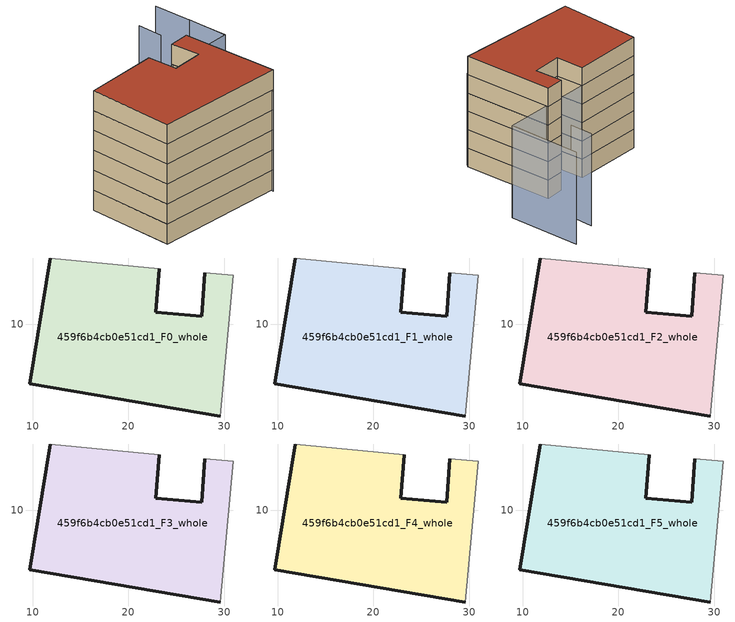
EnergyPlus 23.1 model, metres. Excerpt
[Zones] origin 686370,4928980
459f6b4cb0e51cd1_F0_whole
 floor ground (EU_floor_Construction): 30.99,15.14 29.59,0.42 9.65,3.79 11.83,16.95 23.23,15.82 22.85,11.28 27.68,10.88 27.97,15.39 z0
 wall outside (EU_wall_Construction): 11.83,16.95 9.65,3.79 29.59,0.42 / 27.97,15.39 27.68,10.88 22.85,11.28 23.23,15.82 z0:3
 wall adiabatic (EU_wall_Construction): 29.59,0.42 30.99,15.14 27.97,15.39 / 23.23,15.82 11.83,16.95 z0:3
459f6b4cb0e51cd1_F1_whole
 floor to 459f6b4cb0e51cd1_F0_whole (EU_floor_Construction): 30.99,15.14 29.59,0.42 9.65,3.79 11.83,16.95 23.23,15.82 22.85,11.28 27.68,10.88 27.97,15.39 z3
 wall outside (EU_wall_Construction): 11.83,16.95 9.65,3.79 29.59,0.42 / 27.97,15.39 27.68,10.88 22.85,11.28 23.23,15.82 z3:6
 wall adiabatic (EU_wall_Construction): 29.59,0.42 30.99,15.14 27.97,15.39 / 23.23,15.82 11.83,16.95 z3:6
459f6b4cb0e51cd1_F2_whole
 floor to 459f6b4cb0e51cd1_F1_whole (EU_floor_Construction): 30.99,15.14 29.59,0.42 9.65,3.79 11.83,16.95 23.23,15.82 22.85,11.28 27.68,10.88 27.97,15.39 z6
 wall outside (EU_wall_Construction): 11.83,16.95 9.65,3.79 29.59,0.42 / 27.97,15.39 27.68,10.88 22.85,11.28 23.23,15.82 z6:9
 wall adiabatic (EU_wall_Construction): 29.59,0.42 30.99,15.14 27.97,15.39 / 23.23,15.82 11.83,16.95 z6:9
459f6b4cb0e51cd1_F3_whole
 floor to 459f6b4cb0e51cd1_F2_whole (EU_floor_Construction): 30.99,15.14 29.59,0.42 9.65,3.79 11.83,16.95 23.23,15.82 22.85,11.28 27.68,10.88 27.97,15.39 z9
 wall outside (EU_wall_Construction): 11.83,16.95 9.65,3.79 29.59,0.42 / 27.97,15.39 27.68,10.88 22.85,11.28 23.23,15.82 z9:12
 wall adiabatic (EU_wall_Construction): 29.59,0.42 30.99,15.14 27.97,15.39 / 23.23,15.82 11.83,16.95 z9:12
459f6b4cb0e51cd1_F4_whole
 floor to 459f6b4cb0e51cd1_F3_whole (EU_floor_Construction): 30.99,15.14 29.59,0.42 9.65,3.79 11.83,16.95 23.23,15.82 22.85,11.28 27.68,10.88 27.97,15.39 z12
 wall outside (EU_wall_Construction): 11.83,16.95 9.65,3.79 29.59,0.42 / 27.97,15.39 27.68,10.88 22.85,11.28 23.23,15.82 z12:15
 wall adiabatic (EU_wall_Construction): 29.59,0.42 30.99,15.14 27.97,15.39 / 23.23,15.82 11.83,16.95 z12:15
459f6b4cb0e51cd1_F5_whole
 floor to 459f6b4cb0e51cd1_F4_whole (EU_floor_Construction): 30.99,15.14 29.59,0.42 9.65,3.79 11.83,16.95 23.23,15.82 22.85,11.28 27.68,10.88 27.97,15.39 z15
 wall outside (EU_wall_Construction): 11.83,16.95 9.65,3.79 29.59,0.42 / 27.97,15.39 27.68,10.88 22.85,11.28 23.23,15.82 z15:18
 wall adiabatic (EU_wall_Construction): 29.59,0.42 30.99,15.14 27.97,15.39 / 23.23,15.82 11.83,16.95 z15:18
 roof outside (EU_roof_Construction): 29.59,0.42 30.99,15.14 27.97,15.39 27.68,10.88 22.85,11.28 23.23,15.82 11.83,16.95 9.65,3.79 z18
shading: 29.24,0.14 30.99,15.14 / 38.44,14.27 39.14,20.09 / 33.61,20.87 34.17,24.64 / 39.78,25.85 38.45,13.97 / 38.45,13.97 11.83,16.95 z0:15
[Building]
EU S2 Campaign: North Axis=0; Terrain=City; Solar Distribution=FullExterior
[Site:Location]
Bologna: Latitude=44.5; Longitude=11.25; Time Zone=1; Elevation=37
[SizingPeriod:WeatherFileDays]
AnnualSizingPeriod: Begin Month=1; Begin Day of Month=1; End Month=12; End Day of Month=31; Day of Week for Start Day=Monday; Use Weather File Daylight Saving Period=No; Use Weather File Rain and Snow Indicators=No
[MATERIAL]
EU_InternalMass_Material: Roughness=MediumRough; Thickness=0.1; Conductivity=1; Density=1800; Specific Heat=900; Thermal Absorptance=0.9; Solar Absorptance=0.7; Visible Absorptance=0.7
[MATERIAL:NOMASS] Roughness=MediumRough; Thermal Absorptance=0.9; Solar Absorptance=0.7; Visible Absorptance=0.7
Name | Thermal Resistance
EU_wall_NoMass | 0.905828
EU_roof_NoMass | 0.37593
EU_floor_NoMass | 0.67114
[CONSTRUCTION]
EU_wall_Construction: EU_wall_NoMass
EU_roof_Construction: EU_roof_NoMass
EU_floor_Construction: EU_floor_NoMass
EU_InternalMass_Construction: EU_InternalMass_Material
[ZONE] Type=1; Multiplier=1; Ceiling Height=autocalculate; Floor Area=autocalculate; Part of Total Floor Area=Yes
Name | Volume
459f6b4cb0e51cd1_F0_whole | 764.388
459f6b4cb0e51cd1_F1_whole; 459f6b4cb0e51cd1_F2_whole; 459f6b4cb0e51cd1_F3_whole; 459f6b4cb0e51cd1_F4_whole; 459f6b4cb0e51cd1_F5_whole | 764.39
[INTERNALMASS] Construction=EU_InternalMass_Construction; Surface Area=254.796
Name | Zone or ZoneList
459f6b4cb0e51cd1_F0_whole_EU_InternalMass | 459f6b4cb0e51cd1_F0_whole
459f6b4cb0e51cd1_F1_whole_EU_InternalMass | 459f6b4cb0e51cd1_F1_whole
459f6b4cb0e51cd1_F2_whole_EU_InternalMass | 459f6b4cb0e51cd1_F2_whole
459f6b4cb0e51cd1_F3_whole_EU_InternalMass | 459f6b4cb0e51cd1_F3_whole
459f6b4cb0e51cd1_F4_whole_EU_InternalMass | 459f6b4cb0e51cd1_F4_whole
459f6b4cb0e51cd1_F5_whole_EU_InternalMass | 459f6b4cb0e51cd1_F5_whole
[OTHEREQUIPMENT] Fuel Type=Electricity; Design Level Calculation Method=Watts/Area; Power per Zone Floor Area=1; Fraction Latent=0; Fraction Radiant=0; Fraction Lost=0; Carbon Dioxide Generation Rate=0; EndUse Subcategory=EU_Step8_InternalGains
Name | Zone or ZoneList or Space or SpaceList | Schedule
EU_Step8_InternalGain_459f6b4cb0e51cd1_F0_whole_f000 | 459f6b4cb0e51cd1_F0_whole | EU_Step8_GainSchedule_459f6b4cb0e51cd1_F0_whole_f000
EU_Step8_InternalGain_459f6b4cb0e51cd1_F1_whole_f000 | 459f6b4cb0e51cd1_F1_whole | EU_Step8_GainSchedule_459f6b4cb0e51cd1_F1_whole_f000
EU_Step8_InternalGain_459f6b4cb0e51cd1_F2_whole_f000 | 459f6b4cb0e51cd1_F2_whole | EU_Step8_GainSchedule_459f6b4cb0e51cd1_F2_whole_f000
EU_Step8_InternalGain_459f6b4cb0e51cd1_F3_whole_f000 | 459f6b4cb0e51cd1_F3_whole | EU_Step8_GainSchedule_459f6b4cb0e51cd1_F3_whole_f000
EU_Step8_InternalGain_459f6b4cb0e51cd1_F4_whole_f000 | 459f6b4cb0e51cd1_F4_whole | EU_Step8_GainSchedule_459f6b4cb0e51cd1_F4_whole_f000
EU_Step8_InternalGain_459f6b4cb0e51cd1_F5_whole_f000 | 459f6b4cb0e51cd1_F5_whole | EU_Step8_GainSchedule_459f6b4cb0e51cd1_F5_whole_f000
[ZONEVENTILATION:DESIGNFLOWRATE] Schedule=EU_AlwaysOn; Design Flow Rate Calculation Method=AirChanges/Hour; Air Changes per Hour=0.73129; Ventilation Type=Natural; Fan Pressure Rise=0; Fan Total Efficiency=1; Constant Term Coefficient=1; Temperature Term Coefficient=0; Velocity Term Coefficient=0; Velocity Squared Term Coefficient=0; Minimum Indoor Temperature=-100; Maximum Indoor Temperature=100; Delta Temperature=-100; Minimum Outdoor Temperature=-100; Maximum Outdoor Temperature=100; Maximum Wind Speed=40
Name | Zone or ZoneList or Space or SpaceList
EU_ConstantAir_459f6b4cb0e51cd1_F0_whole | 459f6b4cb0e51cd1_F0_whole
EU_ConstantAir_459f6b4cb0e51cd1_F1_whole | 459f6b4cb0e51cd1_F1_whole
EU_ConstantAir_459f6b4cb0e51cd1_F2_whole | 459f6b4cb0e51cd1_F2_whole
EU_ConstantAir_459f6b4cb0e51cd1_F3_whole | 459f6b4cb0e51cd1_F3_whole
EU_ConstantAir_459f6b4cb0e51cd1_F4_whole | 459f6b4cb0e51cd1_F4_whole
EU_ConstantAir_459f6b4cb0e51cd1_F5_whole | 459f6b4cb0e51cd1_F5_whole
[HVACTEMPLATE:THERMOSTAT] Constant Heating Setpoint=20; Constant Cooling Setpoint=50
EU_HeatOnly_459f6b4cb0e51cd1_F0_whole; EU_HeatOnly_459f6b4cb0e51cd1_F1_whole; EU_HeatOnly_459f6b4cb0e51cd1_F2_whole; EU_HeatOnly_459f6b4cb0e51cd1_F3_whole; EU_HeatOnly_459f6b4cb0e51cd1_F4_whole; EU_HeatOnly_459f6b4cb0e51cd1_F5_whole
[HVACTEMPLATE:ZONE:IDEALLOADSAIRSYSTEM] System Availability Schedule=EU_AlwaysOn; Maximum Heating Supply Air Temperature=50; Minimum Cooling Supply Air Temperature=13; Maximum Heating Supply Air Humidity Ratio=0.0156; Minimum Cooling Supply Air Humidity Ratio=0.0077; Heating Limit=NoLimit; Cooling Limit=NoLimit; Heating Availability Schedule=EU_AlwaysOn; Cooling Availability Schedule=EU_CoolingOff; Dehumidification Control Type=ConstantSensibleHeatRatio; Cooling Sensible Heat Ratio=0.7; Dehumidification Setpoint=60; Humidification Control Type=None; Humidification Setpoint=30; Outdoor Air Method=None; Outdoor Air Flow Rate per Person=0.00944; Outdoor Air Flow Rate per Zone Floor Area=0; Outdoor Air Flow Rate per Zone=0; Demand Controlled Ventilation Type=None; Outdoor Air Economizer Type=NoEconomizer; Heat Recovery Type=None; Sensible Heat Recovery Effectiveness=0.7; Latent Heat Recovery Effectiveness=0.65
Name | Template Thermostat
459f6b4cb0e51cd1_F0_whole | EU_HeatOnly_459f6b4cb0e51cd1_F0_whole
459f6b4cb0e51cd1_F1_whole | EU_HeatOnly_459f6b4cb0e51cd1_F1_whole
459f6b4cb0e51cd1_F2_whole | EU_HeatOnly_459f6b4cb0e51cd1_F2_whole
459f6b4cb0e51cd1_F3_whole | EU_HeatOnly_459f6b4cb0e51cd1_F3_whole
459f6b4cb0e51cd1_F4_whole | EU_HeatOnly_459f6b4cb0e51cd1_F4_whole
459f6b4cb0e51cd1_F5_whole | EU_HeatOnly_459f6b4cb0e51cd1_F5_whole
[SIZING:ZONE] Zone Cooling Design Supply Air Temperature Input Method=SupplyAirTemperature; Zone Cooling Design Supply Air Temperature=13; Zone Heating Design Supply Air Temperature Input Method=SupplyAirTemperature; Zone Heating Design Supply Air Temperature=50; Zone Cooling Design Supply Air Humidity Ratio=0.008; Zone Heating Design Supply Air Humidity Ratio=0.008; Cooling Design Air Flow Method=DesignDay; Cooling Design Air Flow Rate=0; Cooling Minimum Air Flow per Zone Floor Area=0.000762; Cooling Minimum Air Flow=0; Cooling Minimum Air Flow Fraction=0.2; Heating Design Air Flow Method=DesignDay; Heating Design Air Flow Rate=0; Heating Maximum Air Flow per Zone Floor Area=0.002032; Heating Maximum Air Flow=0.141576; Heating Maximum Air Flow Fraction=0.3; Account for Dedicated Outdoor Air System=No; Dedicated Outdoor Air System Control Strategy=NeutralSupplyAir; Dedicated Outdoor Air Low Setpoint Temperature for Design=autosize; Dedicated Outdoor Air High Setpoint Temperature for Design=autosize; Zone Load Sizing Method=Sensible Load Only No Latent Load; Zone Latent Cooling Design Supply Air Humidity Ratio Input Method=HumidityRatioDifference; Zone Cooling Design Supply Air Humidity Ratio Difference=0.005; Zone Latent Heating Design Supply Air Humidity Ratio Input Method=HumidityRatioDifference; Zone Humidification Design Supply Air Humidity Ratio Difference=0.005
459f6b4cb0e51cd1_F0_whole; 459f6b4cb0e51cd1_F1_whole; 459f6b4cb0e51cd1_F2_whole; 459f6b4cb0e51cd1_F3_whole; 459f6b4cb0e51cd1_F4_whole; 459f6b4cb0e51cd1_F5_whole
[SCHEDULE:CONSTANT]
Name | Hourly Value
EU_AlwaysOn | 1
EU_CoolingOff | 0
[SCHEDULE:FILE] Column Number=1; Rows to Skip at Top=0; Number of Hours of Data=8760; Column Separator=Comma; Interpolate to Timestep=No; Minutes per Item=60; Adjust Schedule for Daylight Savings=Yes
Name | File
EU_Step8_GainSchedule_459f6b4cb0e51cd1_F0_whole_f000 | ../../schedules/459f6b4cb0e51cd1/459f6b4cb0e51cd1_F0_whole_f000_gain.csv
EU_Step8_GainSchedule_459f6b4cb0e51cd1_F1_whole_f000 | ../../schedules/459f6b4cb0e51cd1/459f6b4cb0e51cd1_F1_whole_f000_gain.csv
EU_Step8_GainSchedule_459f6b4cb0e51cd1_F2_whole_f000 | ../../schedules/459f6b4cb0e51cd1/459f6b4cb0e51cd1_F2_whole_f000_gain.csv
EU_Step8_GainSchedule_459f6b4cb0e51cd1_F3_whole_f000 | ../../schedules/459f6b4cb0e51cd1/459f6b4cb0e51cd1_F3_whole_f000_gain.csv
EU_Step8_GainSchedule_459f6b4cb0e51cd1_F4_whole_f000 | ../../schedules/459f6b4cb0e51cd1/459f6b4cb0e51cd1_F4_whole_f000_gain.csv
EU_Step8_GainSchedule_459f6b4cb0e51cd1_F5_whole_f000 | ../../schedules/459f6b4cb0e51cd1/459f6b4cb0e51cd1_F5_whole_f000_gain.csv
